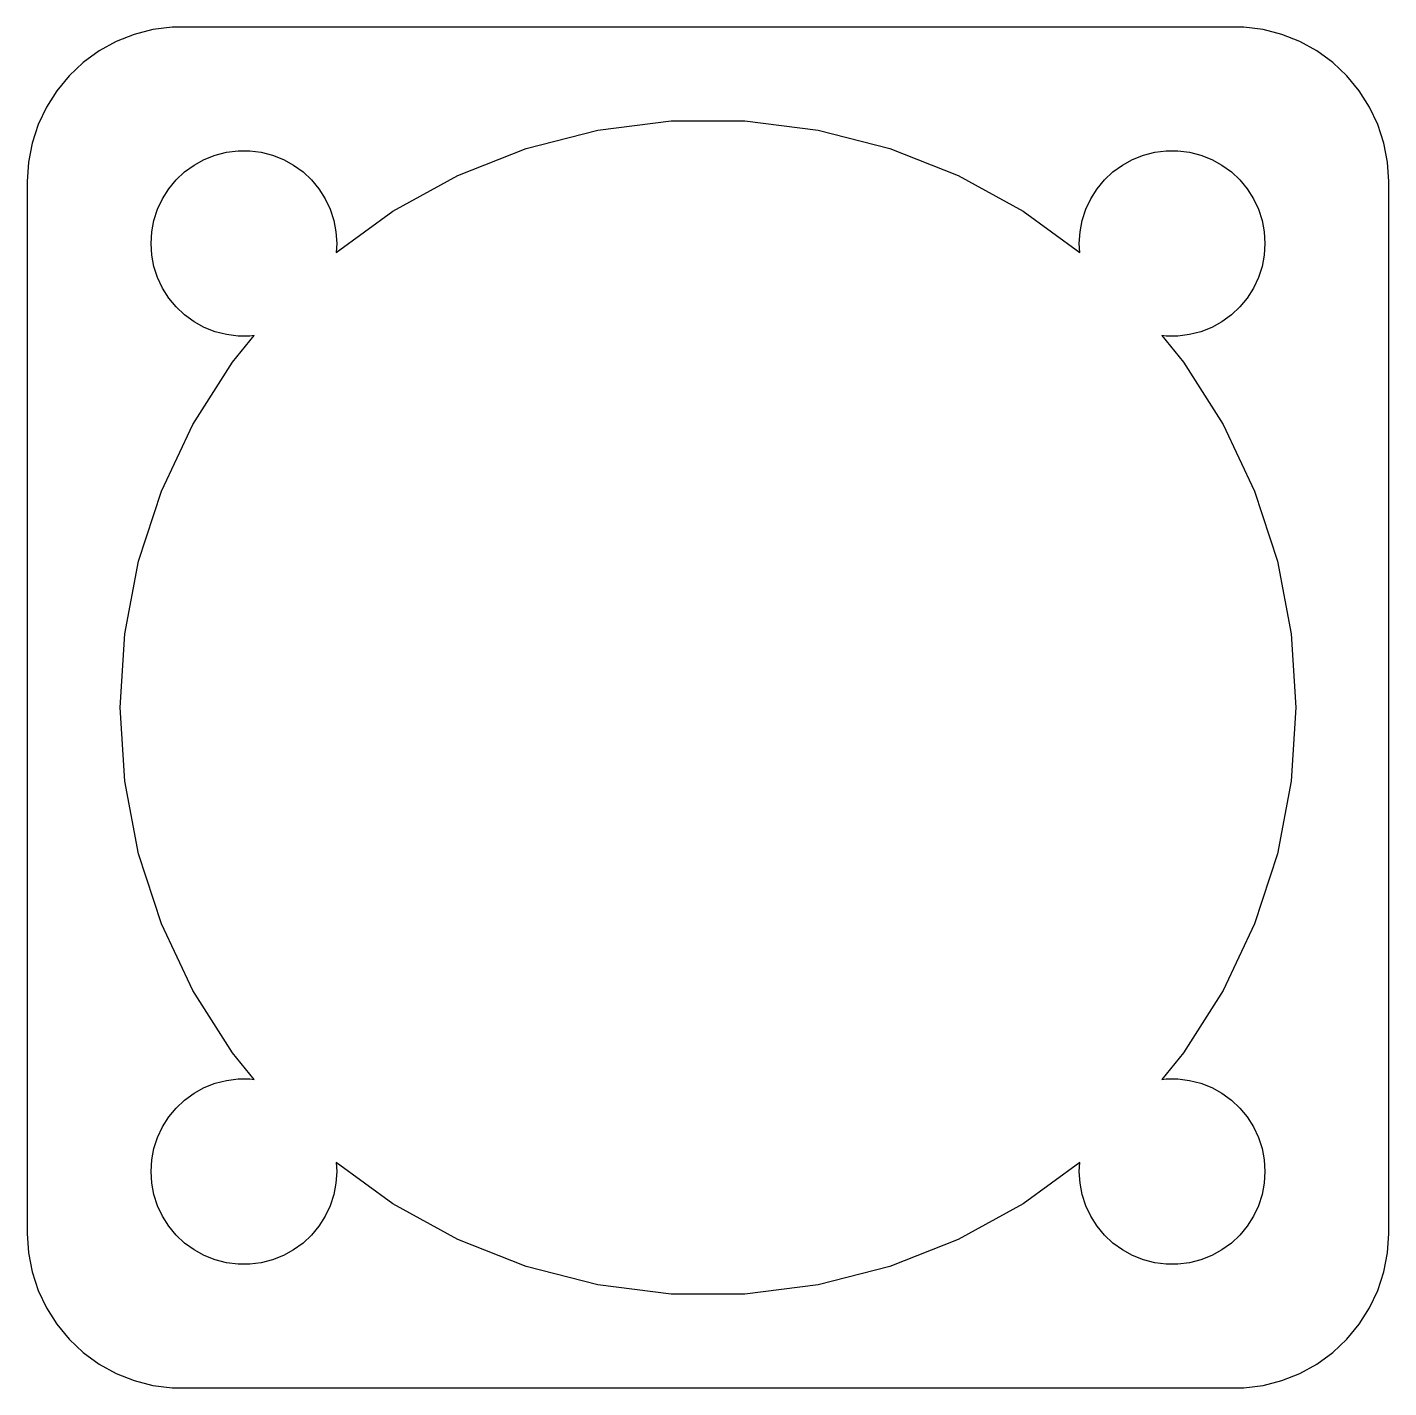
# Model space of a CAD drawing. Header units: metres. Extents: x -22 to 22, y -22 to 22.
import ezdxf

# ---------------------------------------------------------------- set-up
doc = ezdxf.new("R2010")
doc.units = ezdxf.units.M

msp = doc.modelspace()

# ---------------------------------------------------------------- linework, layer by layer
for p, q in [((-18.5451, 21.7553), (-19.1289, 21.5241)), ((-17.9369, 21.9114), (-18.5451, 21.7553)), ((-17.3139, 21.9901), (-17.9369, 21.9114)), ((17.3139, 21.9901), (-17.3139, 21.9901)), ((17.9369, 21.9114), (17.3139, 21.9901)), ((18.5451, 21.7553), (17.9369, 21.9114)), ((19.1289, 21.5241), (18.5451, 21.7553)), ((-19.6791, 21.2216), (-20.1871, 20.8526)), ((-19.1289, 21.5241), (-19.6791, 21.2216)), ((19.6791, 21.2216), (19.1289, 21.5241)), ((20.1871, 20.8526), (19.6791, 21.2216)), ((-20.1871, 20.8526), (-20.6448, 20.4227)), ((20.6448, 20.4227), (20.1871, 20.8526)), ((-20.6448, 20.4227), (-21.0451, 19.9389)), ((21.0451, 19.9389), (20.6448, 20.4227)), ((-21.0451, 19.9389), (-21.3815, 19.4088)), ((21.3815, 19.4088), (21.0451, 19.9389)), ((-21.3815, 19.4088), (-21.6489, 18.8406)), ((21.6489, 18.8406), (21.3815, 19.4088)), ((-3.56024, 18.6635), (-1.19301, 18.9625)), ((-1.19301, 18.9625), (1.19301, 18.9625)), ((1.19301, 18.9625), (3.56024, 18.6635)), ((-21.6489, 18.8406), (-21.8429, 18.2434)), ((-5.87132, 18.0701), (-3.56024, 18.6635)), ((3.56024, 18.6635), (5.87132, 18.0701)), ((21.8429, 18.2434), (21.6489, 18.8406)), ((-21.8429, 18.2434), (-21.9606, 17.6267)), ((-8.0898, 17.1917), (-5.87132, 18.0701)), ((5.87132, 18.0701), (8.0898, 17.1917)), ((21.9606, 17.6267), (21.8429, 18.2434)), ((-21.9606, 17.6267), (-22, 17)), ((-16.6075, 17.533), (-16.2773, 17.7145)), ((-16.2773, 17.7145), (-15.927, 17.8532)), ((-15.927, 17.8532), (-15.5621, 17.9469)), ((-15.5621, 17.9469), (-15.1884, 17.9941)), ((-15.1884, 17.9941), (-14.8116, 17.9941)), ((-14.8116, 17.9941), (-14.4379, 17.9469)), ((-14.4379, 17.9469), (-14.0729, 17.8532)), ((-14.0729, 17.8532), (-13.7227, 17.7145)), ((-13.7227, 17.7145), (-13.3925, 17.533)), ((13.3925, 17.533), (13.7227, 17.7145)), ((13.7227, 17.7145), (14.0729, 17.8532)), ((14.0729, 17.8532), (14.4379, 17.9469)), ((14.4379, 17.9469), (14.8116, 17.9941)), ((14.8116, 17.9941), (15.1884, 17.9941)), ((15.1884, 17.9941), (15.5621, 17.9469)), ((15.5621, 17.9469), (15.927, 17.8532)), ((15.927, 17.8532), (16.2773, 17.7145)), ((16.2773, 17.7145), (16.6075, 17.533)), ((22, 17), (21.9606, 17.6267)), ((-17.1869, 17.0536), (-16.9123, 17.3115)), ((-16.9123, 17.3115), (-16.6075, 17.533)), ((-13.3925, 17.533), (-13.0877, 17.3115)), ((-13.0877, 17.3115), (-12.8131, 17.0536)), ((-10.1807, 16.0422), (-8.0898, 17.1917)), ((8.0898, 17.1917), (10.1807, 16.0422)), ((12.8131, 17.0536), (13.0877, 17.3115)), ((13.0877, 17.3115), (13.3925, 17.533)), ((16.6075, 17.533), (16.9123, 17.3115)), ((16.9123, 17.3115), (17.1869, 17.0536)), ((-22, 17), (-22, -17)), ((-17.6289, 16.4453), (-17.427, 16.7634)), ((-17.427, 16.7634), (-17.1869, 17.0536)), ((-12.8131, 17.0536), (-12.5729, 16.7634)), ((-12.5729, 16.7634), (-12.3711, 16.4453)), ((12.3711, 16.4453), (12.5729, 16.7634)), ((12.5729, 16.7634), (12.8131, 17.0536)), ((17.1869, 17.0536), (17.427, 16.7634)), ((17.427, 16.7634), (17.6289, 16.4453)), ((22, -17), (22, 17)), ((-17.7893, 16.1044), (-17.6289, 16.4453)), ((-12.3711, 16.4453), (-12.2107, 16.1044)), ((12.2107, 16.1044), (12.3711, 16.4453)), ((17.6289, 16.4453), (17.7893, 16.1044)), ((-17.9057, 15.7461), (-17.7893, 16.1044)), ((-12.2107, 16.1044), (-12.0942, 15.7461)), ((-12.0184, 14.707), (-10.1807, 16.0422)), ((10.1807, 16.0422), (12.0184, 14.707)), ((12.0942, 15.7461), (12.2107, 16.1044)), ((17.7893, 16.1044), (17.9057, 15.7461)), ((-17.9763, 15.376), (-17.9057, 15.7461)), ((-12.0942, 15.7461), (-12.0237, 15.376)), ((12.0237, 15.376), (12.0942, 15.7461)), ((17.9057, 15.7461), (17.9763, 15.376)), ((-18, 15), (-17.9763, 15.376)), ((-17.9763, 14.624), (-18, 15)), ((-12.0237, 15.376), (-12, 15)), ((-12, 15), (-12.0184, 14.707)), ((12, 15), (12.0237, 15.376)), ((12.0184, 14.707), (12, 15)), ((17.9763, 15.376), (18, 15)), ((18, 15), (17.9763, 14.624)), ((-17.9057, 14.2539), (-17.9763, 14.624)), ((17.9763, 14.624), (17.9057, 14.2539)), ((-17.7893, 13.8956), (-17.9057, 14.2539)), ((17.9057, 14.2539), (17.7893, 13.8956)), ((-17.6289, 13.5547), (-17.7893, 13.8956)), ((17.7893, 13.8956), (17.6289, 13.5547)), ((-17.427, 13.2366), (-17.6289, 13.5547)), ((-17.1869, 12.9464), (-17.427, 13.2366)), ((17.427, 13.2366), (17.1869, 12.9464)), ((17.6289, 13.5547), (17.427, 13.2366)), ((-16.9123, 12.6884), (-17.1869, 12.9464)), ((17.1869, 12.9464), (16.9123, 12.6884)), ((-16.6075, 12.467), (-16.9123, 12.6884)), ((-16.2773, 12.2855), (-16.6075, 12.467)), ((16.6075, 12.467), (16.2773, 12.2855)), ((16.9123, 12.6884), (16.6075, 12.467)), ((-15.927, 12.1468), (-16.2773, 12.2855)), ((-15.5621, 12.0531), (-15.927, 12.1468)), ((-15.1884, 12.0059), (-15.5621, 12.0531)), ((-15.3713, 11.1679), (-14.6625, 12.0247)), ((-14.8116, 12.0059), (-15.1884, 12.0059)), ((-14.6625, 12.0247), (-14.8116, 12.0059)), ((14.8116, 12.0059), (14.6625, 12.0247)), ((14.6625, 12.0247), (15.3713, 11.1679)), ((15.1884, 12.0059), (14.8116, 12.0059)), ((15.5621, 12.0531), (15.1884, 12.0059)), ((15.927, 12.1468), (15.5621, 12.0531)), ((16.2773, 12.2855), (15.927, 12.1468)), ((-16.6498, 9.15331), (-15.3713, 11.1679)), ((15.3713, 11.1679), (16.6498, 9.15331)), ((-17.6657, 6.99435), (-16.6498, 9.15331)), ((16.6498, 9.15331), (17.6657, 6.99435)), ((-18.4031, 4.7251), (-17.6657, 6.99435)), ((17.6657, 6.99435), (18.4031, 4.7251)), ((-18.8502, 2.38132), (-18.4031, 4.7251)), ((18.4031, 4.7251), (18.8502, 2.38132)), ((-19, 0), (-18.8502, 2.38132)), ((18.8502, 2.38132), (19, 0)), ((-18.8502, -2.38132), (-19, 0)), ((19, 0), (18.8502, -2.38132)), ((-18.4031, -4.7251), (-18.8502, -2.38132)), ((18.8502, -2.38132), (18.4031, -4.7251)), ((-17.6657, -6.99435), (-18.4031, -4.7251)), ((18.4031, -4.7251), (17.6657, -6.99435)), ((-16.6498, -9.15331), (-17.6657, -6.99435)), ((17.6657, -6.99435), (16.6498, -9.15331)), ((-15.3713, -11.1679), (-16.6498, -9.15331)), ((16.6498, -9.15331), (15.3713, -11.1679)), ((-14.6625, -12.0247), (-15.3713, -11.1679)), ((15.3713, -11.1679), (14.6625, -12.0247)), ((-16.6075, -12.467), (-16.2773, -12.2855)), ((-16.2773, -12.2855), (-15.927, -12.1468)), ((-15.927, -12.1468), (-15.5621, -12.0531)), ((-15.5621, -12.0531), (-15.1884, -12.0059)), ((-15.1884, -12.0059), (-14.8116, -12.0059)), ((-14.8116, -12.0059), (-14.6625, -12.0247)), ((14.6625, -12.0247), (14.8116, -12.0059)), ((14.8116, -12.0059), (15.1884, -12.0059)), ((15.1884, -12.0059), (15.5621, -12.0531)), ((15.5621, -12.0531), (15.927, -12.1468)), ((15.927, -12.1468), (16.2773, -12.2855)), ((16.2773, -12.2855), (16.6075, -12.467)), ((-17.1869, -12.9464), (-16.9123, -12.6884)), ((-16.9123, -12.6884), (-16.6075, -12.467)), ((16.6075, -12.467), (16.9123, -12.6884)), ((16.9123, -12.6884), (17.1869, -12.9464)), ((-17.427, -13.2366), (-17.1869, -12.9464)), ((17.1869, -12.9464), (17.427, -13.2366)), ((-17.7893, -13.8956), (-17.6289, -13.5547)), ((-17.6289, -13.5547), (-17.427, -13.2366)), ((17.427, -13.2366), (17.6289, -13.5547)), ((17.6289, -13.5547), (17.7893, -13.8956)), ((-17.9057, -14.2539), (-17.7893, -13.8956)), ((17.7893, -13.8956), (17.9057, -14.2539)), ((-17.9763, -14.624), (-17.9057, -14.2539)), ((17.9057, -14.2539), (17.9763, -14.624)), ((-18, -15), (-17.9763, -14.624)), ((-10.1807, -16.0422), (-12.0184, -14.707)), ((-12.0184, -14.707), (-12, -15)), ((12.0184, -14.707), (10.1807, -16.0422)), ((12, -15), (12.0184, -14.707)), ((17.9763, -14.624), (18, -15)), ((-17.9763, -15.376), (-18, -15)), ((-17.9057, -15.7461), (-17.9763, -15.376)), ((-12.0237, -15.376), (-12.0942, -15.7461)), ((-12, -15), (-12.0237, -15.376)), ((12.0237, -15.376), (12, -15)), ((12.0942, -15.7461), (12.0237, -15.376)), ((17.9763, -15.376), (17.9057, -15.7461)), ((18, -15), (17.9763, -15.376)), ((-17.7893, -16.1044), (-17.9057, -15.7461)), ((-12.0942, -15.7461), (-12.2107, -16.1044)), ((12.2107, -16.1044), (12.0942, -15.7461)), ((17.9057, -15.7461), (17.7893, -16.1044)), ((-17.6289, -16.4453), (-17.7893, -16.1044)), ((-12.2107, -16.1044), (-12.3711, -16.4453)), ((-8.0898, -17.1917), (-10.1807, -16.0422)), ((10.1807, -16.0422), (8.0898, -17.1917)), ((12.3711, -16.4453), (12.2107, -16.1044)), ((17.7893, -16.1044), (17.6289, -16.4453)), ((-17.427, -16.7634), (-17.6289, -16.4453)), ((-12.3711, -16.4453), (-12.5729, -16.7634)), ((12.5729, -16.7634), (12.3711, -16.4453)), ((17.6289, -16.4453), (17.427, -16.7634)), ((-22, -17), (-21.9606, -17.6267)), ((-17.1869, -17.0536), (-17.427, -16.7634)), ((-16.9123, -17.3115), (-17.1869, -17.0536)), ((-12.8131, -17.0536), (-13.0877, -17.3115)), ((-12.5729, -16.7634), (-12.8131, -17.0536)), ((12.8131, -17.0536), (12.5729, -16.7634)), ((13.0877, -17.3115), (12.8131, -17.0536)), ((17.1869, -17.0536), (16.9123, -17.3115)), ((17.427, -16.7634), (17.1869, -17.0536)), ((21.9606, -17.6267), (22, -17)), ((-16.6075, -17.533), (-16.9123, -17.3115)), ((-16.2773, -17.7145), (-16.6075, -17.533)), ((-13.3925, -17.533), (-13.7227, -17.7145)), ((-13.0877, -17.3115), (-13.3925, -17.533)), ((-5.87132, -18.0701), (-8.0898, -17.1917)), ((8.0898, -17.1917), (5.87132, -18.0701)), ((13.3925, -17.533), (13.0877, -17.3115)), ((13.7227, -17.7145), (13.3925, -17.533)), ((16.6075, -17.533), (16.2773, -17.7145)), ((16.9123, -17.3115), (16.6075, -17.533)), ((-21.9606, -17.6267), (-21.8429, -18.2434)), ((-15.927, -17.8532), (-16.2773, -17.7145)), ((-15.5621, -17.9469), (-15.927, -17.8532)), ((-15.1884, -17.9941), (-15.5621, -17.9469)), ((-14.8116, -17.9941), (-15.1884, -17.9941)), ((-14.4379, -17.9469), (-14.8116, -17.9941)), ((-14.0729, -17.8532), (-14.4379, -17.9469)), ((-13.7227, -17.7145), (-14.0729, -17.8532)), ((14.0729, -17.8532), (13.7227, -17.7145)), ((14.4379, -17.9469), (14.0729, -17.8532)), ((14.8116, -17.9941), (14.4379, -17.9469)), ((15.1884, -17.9941), (14.8116, -17.9941)), ((15.5621, -17.9469), (15.1884, -17.9941)), ((15.927, -17.8532), (15.5621, -17.9469)), ((16.2773, -17.7145), (15.927, -17.8532)), ((21.8429, -18.2434), (21.9606, -17.6267)), ((-21.8429, -18.2434), (-21.6489, -18.8406)), ((-3.56024, -18.6635), (-5.87132, -18.0701)), ((5.87132, -18.0701), (3.56024, -18.6635)), ((21.6489, -18.8406), (21.8429, -18.2434)), ((-21.6489, -18.8406), (-21.3815, -19.4088)), ((-1.19301, -18.9625), (-3.56024, -18.6635)), ((3.56024, -18.6635), (1.19301, -18.9625)), ((21.3815, -19.4088), (21.6489, -18.8406)), ((1.19301, -18.9625), (-1.19301, -18.9625)), ((-21.3815, -19.4088), (-21.0451, -19.9389)), ((21.0451, -19.9389), (21.3815, -19.4088)), ((-21.0451, -19.9389), (-20.6448, -20.4227)), ((20.6448, -20.4227), (21.0451, -19.9389)), ((-20.6448, -20.4227), (-20.1871, -20.8526)), ((20.1871, -20.8526), (20.6448, -20.4227)), ((-20.1871, -20.8526), (-19.6791, -21.2216)), ((19.6791, -21.2216), (20.1871, -20.8526)), ((-19.6791, -21.2216), (-19.1289, -21.5241)), ((-19.1289, -21.5241), (-18.5451, -21.7553)), ((18.5451, -21.7553), (19.1289, -21.5241)), ((19.1289, -21.5241), (19.6791, -21.2216)), ((-18.5451, -21.7553), (-17.9369, -21.9114)), ((-17.9369, -21.9114), (-17.3139, -21.9901)), ((-17.3139, -21.9901), (17.3139, -21.9901)), ((17.3139, -21.9901), (17.9369, -21.9114)), ((17.9369, -21.9114), (18.5451, -21.7553))]:
    msp.add_line(p, q)

doc.saveas('drawing.dxf')
